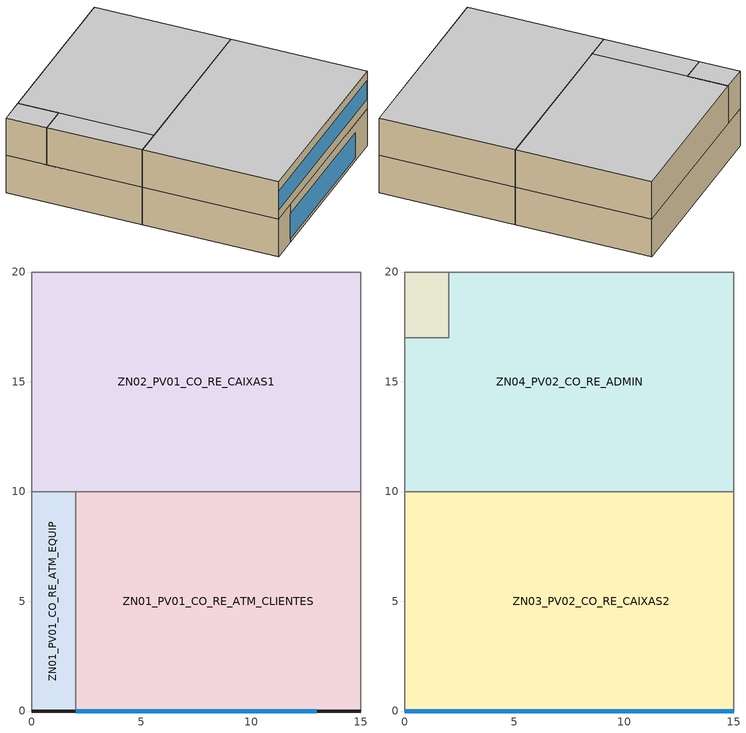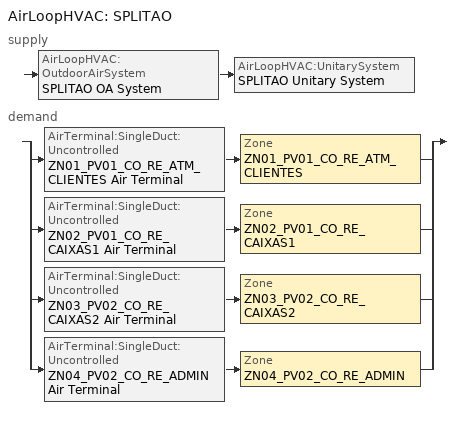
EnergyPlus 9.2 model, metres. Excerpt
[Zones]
ZN01_PV01_CO_RE_ATM_EQUIP
 floor othersideconditionsmodel (Exterior Floor): 2,10 2,0 0,0 0,10 z0
 wall outside (Exterior Wall): 0,0 2,0 z0:3
 wall to ZN01_PV01_CO_RE_ATM_CLIENTES (Interior Wall): 2,0 2,10 z0:3
 wall to ZN02_PV01_CO_RE_CAIXAS1 (Interior Wall): 2,10 0,10 z0:3
 wall adiabatic (Exterior Wall): 0,10 0,0 z0:3
ZN01_PV01_CO_RE_ATM_CLIENTES
 floor othersideconditionsmodel (Exterior Floor): 15,10 15,0 2,0 2,10 z0
 wall outside (Exterior Wall): 2,0 15,0 z0:3
 wall adiabatic (Exterior Wall): 15,0 15,10 z0:3
 wall to ZN02_PV01_CO_RE_CAIXAS1 (Interior Wall): 15,10 2,10 z0:3
 window (Exterior Window): 2.01,0 12.99,0 z0.25:2.25
ZN02_PV01_CO_RE_CAIXAS1
 floor othersideconditionsmodel (Exterior Floor): 15,20 15,10 0,10 0,20 z0
 wall adiabatic (Exterior Wall): 15,10 15,20 0,20 0,10 z0:3
ZN03_PV02_CO_RE_CAIXAS2
 floor to ZN01_PV01_CO_RE_ATM_CLIENTES (Interior Floor): 15,10 15,0 2,0 2,10 z3
 floor to ZN01_PV01_CO_RE_ATM_EQUIP (Interior Floor): 0,10 2,10 2,0 0,0 z3
 wall outside (Exterior Wall): 0,0 15,0 z3:6
 wall adiabatic (Exterior Wall): 15,0 15,10 / 0,10 0,0 z3:6
 wall to ZN04_PV02_CO_RE_ADMIN (Interior Wall): 15,10 0,10 z3:6
 window (Exterior Window): 0.01,0 14.99,0 z3.75:5.25
 ceiling adiabatic (Exterior Roof): 15,0 15,10 0,10 0,0 z6
ZN04_PV02_CO_RE_ADMIN
 floor to ZN02_PV01_CO_RE_CAIXAS1 (Interior Floor): 15,20 15,10 0,10 0,17 2,17 2,20 z3
 wall adiabatic (Exterior Wall): 0,17 0,10 / 15,10 15,20 2,20 z3:6
 wall to ZN05_PV02_CO_NO_SERVIDOR (Interior Wall): 2,20 2,17 0,17 z3:6
 ceiling adiabatic (Exterior Roof): 15,10 15,20 2,20 2,10 z6; 0,10 2,10 2,17 0,17 z6
ZN05_PV02_CO_NO_SERVIDOR
 floor to ZN02_PV01_CO_RE_CAIXAS1 (Interior Floor): 2,20 2,17 0,17 0,20 z3
 wall adiabatic (Exterior Wall): 2,20 0,20 0,17 z3:6
 ceiling adiabatic (Exterior Roof): 2,17 2,20 0,20 0,17 z6
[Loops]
AirLoopHVAC 'SPLITAO'
 supply: AirLoopHVAC:OutdoorAirSystem 'SPLITAO OA System' > AirLoopHVAC:UnitarySystem 'SPLITAO Unitary System'
 demand: split
  | AirTerminal:SingleDuct:Uncontrolled 'ZN01_PV01_CO_RE_ATM_CLIENTES Air Terminal' > Zone 'ZN01_PV01_CO_RE_ATM_CLIENTES'
  | AirTerminal:SingleDuct:Uncontrolled 'ZN02_PV01_CO_RE_CAIXAS1 Air Terminal' > Zone 'ZN02_PV01_CO_RE_CAIXAS1'
  | AirTerminal:SingleDuct:Uncontrolled 'ZN03_PV02_CO_RE_CAIXAS2 Air Terminal' > Zone 'ZN03_PV02_CO_RE_CAIXAS2'
  | AirTerminal:SingleDuct:Uncontrolled 'ZN04_PV02_CO_RE_ADMIN Air Terminal' > Zone 'ZN04_PV02_CO_RE_ADMIN'
[Building]
AgenciaBancaria: Loads convergence tolerance value=0.04; Maximum number of warmup days=25; Minimum number of warmup days=6; Solar distribution=FullExterior; Temperature convergence tolerance value=0.4; Terrain=Suburbs; North axis=91.7578
[Site:GroundDomain:Slab]
Slab: 133, 0.4, 1.6, 10, No, Full, 6, 5, Hourly, groundcoulpeOSCM, OnGrade, 2800, 30, 50, 850, 1.5, finndifference, Site:GroundTemperature:Undisturbed:FiniteDifference, No
[Site:GroundTemperature:Undisturbed:FiniteDifference]
finndifference: 0.4, 2800, 30, 50, 850, 15
[SizingPeriod:DesignDay] Barometric pressure=92165; Day of month=21; Daylight saving time indicator=No; Dry bulb temperature range modifier type=DefaultMultipliers; Humidity condition type=WetBulb; Rain indicator=No; Snow indicator=No
Name | Ashrae clear sky optical depth for beam irradiance taub | Ashrae clear sky optical depth for diffuse irradiance taud | Daily dry bulb temperature range | Day type | Maximum dry bulb temperature | Month | Solar model indicator | Wetbulb or dewpoint at maximum dry bulb | Wind direction | Wind speed | Sky clearness
Sao Paulo Ann Clg .4% Condns DB=>MWB | 0.392 | 2.453 | 8.3 | SummerDesignDay | 32.2 | 2 | ASHRAETau | 20.2 | 330 | 3.7
Sao Paulo Ann Htg 99.6% Condns DB |  |  | 0 | WinterDesignDay | 9 | 7 | ASHRAEClearSky | 9 | 160 | 2.7 | 0
[Construction]
Exterior Floor: 200mm lightweight concrete
Exterior Roof: fibrocimento telha branca, Camara telhado, laje nervurada EPS, vazio, EPS laje nervurada
Exterior Wall: argamassa, tijolo ceramico, Camara parede, tijolo ceramico, gesso
Exterior Window: SHGC 01
Interior Floor: 100mm lightweight concrete, F04 Wall air space resistance, 1IN Stucco
Interior Wall: 19mm gypsum board
[Material]
Name | Conductivity | Density | Roughness | Solar absorptance | Specific heat | Thermal absorptance | Thickness | Visible absorptance
1IN Stucco | 0.6918 | 1858 | Smooth | 0.92 | 837 | 0.9 | 0.0253 | 0.92
19mm gypsum board | 0.16 | 800 | MediumSmooth | 0.4 | 1090 | 0.9 | 0.019 | 0.4
100mm lightweight concrete | 0.53 | 1280 | MediumRough | 0.5 | 840 | 0.9 | 0.1016 | 0.5
200mm lightweight concrete | 0.53 | 1280 | MediumRough | 0.5 | 840 | 0.9 | 0.15 | 0.5
EPS laje nervurada | 0.287 | 401 | Rough | 0.7 | 1000 | 0.9 | 0.15 | 0.7
argamassa | 1.15 | 2000 | Rough | 0.3 | 1000 | 0.3 | 0.025 | 0.3
fibrocimento telha branca | 0.95 | 1900 | Rough | 0.3 | 840 | 0.3 | 0.008 | 0.3
gesso | 0.35 | 900 | Rough | 0.7 | 870 | 0.9 | 0.01 | 0.7
laje nervurada EPS | 1.75 | 2200 | Rough | 0.7 | 1000 | 0.9 | 0.075 | 0.7
tijolo ceramico | 0.9 | 1600 | Rough | 0.7 | 920 | 0.9 | 0.0134 | 0.7
[Material:AirGap]
Name | Thermal resistance
Camara parede | 0.163
Camara telhado | 0.275
F04 Wall air space resistance | 0.15
vazio | 0.001
[WindowMaterial:SimpleGlazingSystem]
SHGC 01: U factor=5.6; Visible transmittance=0.4; Solar heat gain coefficient=0.4215
[AirLoopHVAC]
SPLITAO: Design supply air flow rate=Autosize
[AirLoopHVAC:UnitarySystem]
SPLITAO Unitary System: Control type=Load; Controlling zone or thermostat location=ZN01_PV01_CO_RE_ATM_CLIENTES; Cooling coil=SPLITAO Cooling Coil; Cooling supply air flow rate=3.23; Cooling supply air flow rate method=SupplyAirFlowRate; Dehumidification control type=None; Dx heating coil sizing ratio=1; Fan placement=BlowThrough; Heating coil=SPLITAO Heating Coil; Heating supply air flow rate=3.23; Heating supply air flow rate method=SupplyAirFlowRate; Maximum outdoor dry bulb temperature for supplemental heater operation=21; Maximum supply air temperature=Autosize; No load supply air flow rate=Autosize; No load supply air flow rate method=SupplyAirFlowRate; Supply air fan operating mode schedule=HVAC; Supply fan=SPLITAO Supply Fan
[AirTerminal:SingleDuct:Uncontrolled] Maximum air flow rate=Autosize
ZN01_PV01_CO_RE_ATM_CLIENTES Air Terminal; ZN02_PV01_CO_RE_CAIXAS1 Air Terminal; ZN03_PV02_CO_RE_CAIXAS2 Air Terminal; ZN04_PV02_CO_RE_ADMIN Air Terminal
[AvailabilityManager:Scheduled]
SPLITAO Availability: Schedule=HVAC
[Coil:Cooling:DX:SingleSpeed] Condenser type=AirCooled; Crankcase heater capacity=0; Evaporative condenser effectiveness=0; Evaporative condenser pump rated power consumption=0; Gross rated sensible heat ratio=Autosize; Latent capacity time constant=0; Maximum cycling rate=0; Maximum outdoor dry bulb temperature for crankcase heater operation=10; Nominal time for condensate removal to begin=0; Rated air flow rate=Autosize; Ratio of initial moisture evaporation rate and steady state latent capacity=0
Name | Energy input ratio function of flow fraction curve | Energy input ratio function of temperature curve | Gross rated cooling cop | Gross rated total cooling capacity | Part load fraction correlation curve | Total cooling capacity function of flow fraction curve | Total cooling capacity function of temperature curve
SPLITAO Cooling Coil | SPLITAO Cool Coil EIR-FF | SPLITAO Cool Coil EIR-FT | 3.16 | 70337 | SPLITAO Cool Coil PLF | SPLITAO Cool Coil Cap-FF | SPLITAO Cool Coil Cap-FT
ZN01_PV01_CO_RE_ATM_EQUIP PTHP Cooling Coil | ZN01_PV01_CO_RE_ATM_EQUIP PTHP Cooling Coil EIR-FF | ZN01_PV01_CO_RE_ATM_EQUIP PTHP Cooling Coil EIR-FT | 3.3958 | 3518 | ZN01_PV01_CO_RE_ATM_EQUIP PTHP Cooling Coil Coil PLF | ZN01_PV01_CO_RE_ATM_EQUIP PTHP Cooling Coil Cap-FF | ZN01_PV01_CO_RE_ATM_EQUIP PTHP Cooling Coil Cap-FT
ZN05_PV02_CO_NO_SERVIDOR PTHP Cooling Coil | ZN05_PV02_CO_NO_SERVIDOR PTHP Cooling Coil EIR-FF | ZN05_PV02_CO_NO_SERVIDOR PTHP Cooling Coil EIR-FT | 3.24 | 8790 | ZN05_PV02_CO_NO_SERVIDOR PTHP Cooling Coil Coil PLF | ZN05_PV02_CO_NO_SERVIDOR PTHP Cooling Coil Cap-FF | ZN05_PV02_CO_NO_SERVIDOR PTHP Cooling Coil Cap-FT
[Coil:Heating:DX:SingleSpeed] Availability schedule=Always Off; Crankcase heater capacity=0; Defrost control=Timed; Defrost time period fraction=0.0583; Maximum outdoor dry bulb temperature for crankcase heater operation=0; Maximum outdoor dry bulb temperature for defrost operation=5; Minimum outdoor dry bulb temperature for compressor operation=-8; Rated air flow rate=Autosize; Resistive defrost heater capacity=Autosize
Name | Defrost energy input ratio function of temperature curve | Defrost strategy | Energy input ratio function of flow fraction curve | Energy input ratio function of temperature curve | Gross rated heating capacity | Gross rated heating cop | Heating capacity function of flow fraction curve | Heating capacity function of temperature curve | Part load fraction correlation curve
ZN01_PV01_CO_RE_ATM_EQUIP PTHP Heating Coil | ZN01_PV01_CO_RE_ATM_EQUIP PTHP Heating Coil DefrEIR-FT | Resistive | ZN01_PV01_CO_RE_ATM_EQUIP PTHP Heating Coil EIR-FF | ZN01_PV01_CO_RE_ATM_EQUIP PTHP Heating Coil EIR-FT | 3518 | 3.3958 | ZN01_PV01_CO_RE_ATM_EQUIP PTHP Heating Coil Cap-FF | ZN01_PV01_CO_RE_ATM_EQUIP PTHP Heating Coil Cap-FT | ZN01_PV01_CO_RE_ATM_EQUIP PTHP Heating Coil PLF
ZN05_PV02_CO_NO_SERVIDOR PTHP Heating Coil | ZN05_PV02_CO_NO_SERVIDOR PTHP Heating Coil DefrEIR-FT | ReverseCycle | ZN05_PV02_CO_NO_SERVIDOR PTHP Heating Coil EIR-FF | ZN05_PV02_CO_NO_SERVIDOR PTHP Heating Coil EIR-FT | 8790 | 3.24 | ZN05_PV02_CO_NO_SERVIDOR PTHP Heating Coil Cap-FF | ZN05_PV02_CO_NO_SERVIDOR PTHP Heating Coil Cap-FT | ZN05_PV02_CO_NO_SERVIDOR PTHP Heating Coil PLF
[Coil:Heating:Electric] Efficiency=1
Name | Nominal capacity | Availability schedule
SPLITAO Heating Coil | 70337
ZN01_PV01_CO_RE_ATM_EQUIP PTHP Supp Heating Coil; ZN05_PV02_CO_NO_SERVIDOR PTHP Supp Heating Coil | Autosize | Always Off
[Controller:OutdoorAir]
SPLITAO OA Controller: Economizer control action type=ModulateFlow; Economizer control type=NoEconomizer; Lockout type=NoLockout; Maximum outdoor air flow rate=Autosize; Minimum limit type=FixedMinimum; Minimum outdoor air flow rate=Autosize
[DesignSpecification:OutdoorAir] Outdoor air flow per zone=0; Outdoor air flow per zone floor area=0; Outdoor air method=Flow/Person
Name | Outdoor air flow per person
SZ DSOA ZN01_PV01_CO_RE_ATM_CLIENTES; SZ DSOA ZN02_PV01_CO_RE_CAIXAS1; SZ DSOA ZN03_PV02_CO_RE_CAIXAS2; SZ DSOA ZN04_PV02_CO_RE_ADMIN | 0.0075
SZ DSOA ZN01_PV01_CO_RE_ATM_EQUIP; SZ DSOA ZN05_PV02_CO_NO_SERVIDOR | 0
[DesignSpecification:ZoneAirDistribution] Zone air distribution effectiveness in cooling mode=1; Zone air distribution effectiveness in heating mode=1
SZ DSZAD ZN01_PV01_CO_RE_ATM_CLIENTES; SZ DSZAD ZN01_PV01_CO_RE_ATM_EQUIP; SZ DSZAD ZN02_PV01_CO_RE_CAIXAS1; SZ DSZAD ZN03_PV02_CO_RE_CAIXAS2; SZ DSZAD ZN04_PV02_CO_RE_ADMIN; SZ DSZAD ZN05_PV02_CO_NO_SERVIDOR
[ElectricEquipment] End use subcategory=General; Fraction radiant=0.2
Name | Zone or zonelist | Design level | Design level calculation method | Schedule | Watts per zone floor area
EQUIP_CO_RE_ATM_CLIENTES | ZN01_PV01_CO_RE_ATM_CLIENTES | 300 | EquipmentLevel | EQUIP - ATM_CLIENTES
EQUIP_CO_RE_ATM_EQUIP | ZN01_PV01_CO_RE_ATM_EQUIP | 994 | EquipmentLevel | ATM_EQ
EQUIP_ZN02_PV01_CO_RE_CAIXAS1 | ZN02_PV01_CO_RE_CAIXAS1 | 618 | EquipmentLevel | EQ-Caixas e ADM
EQUIP_ZN03_PV02_CO_RE_CAIXAS2 | ZN03_PV02_CO_RE_CAIXAS2 | 618 | EquipmentLevel | EQ-Caixas e ADM
EQUIP_ZN04_PV02_CO_RE_ADMIN | ZN04_PV02_CO_RE_ADMIN | 618 | EquipmentLevel | EQ-Caixas e ADM
EQUIP_ZN05_PV02_CO_NO_SERVIDOR | ZN05_PV02_CO_NO_SERVIDOR |  | Watts/Area | EQ - Servidor | 756
[Exterior:Lights]
Exterior Lights: Control option=AstronomicalClock; Design level=1200; End use subcategory=Ilu Externa; Schedule=Always On
[Fan:OnOff] Maximum flow rate=Autosize; Motor efficiency=0.9; Motor in airstream fraction=1
Name | Availability schedule | Fan total efficiency | Pressure rise
SPLITAO Supply Fan | HVAC | 0.24 | 260
ZN01_PV01_CO_RE_ATM_EQUIP PTHP Supply Fan | HVAC | 0.1616 | 50
ZN05_PV02_CO_NO_SERVIDOR PTHP Supply Fan | Always On | 0.1615 | 75
[Lights] Design level calculation method=Watts/Area; End use subcategory=General; Fraction radiant=0.42; Fraction replaceable=1; Fraction visible=0.18; Return air fraction=0; Return air fraction calculated from plenum temperature=No; Return air fraction function of plenum temperature coefficient 1=0; Return air fraction function of plenum temperature coefficient 2=0
Name | Zone or zonelist | Schedule | Watts per zone floor area
Light 01 | ZN01_PV01_CO_RE_ATM_CLIENTES | ILU - ATM_CLIENTES | 13.3223
Light 02 | ZN01_PV01_CO_RE_ATM_EQUIP | ILU - Caixas e ADM | 13.3223
Light 03 | ZN02_PV01_CO_RE_CAIXAS1 | ILU - Caixas e ADM | 13.3223
Light 04 | ZN03_PV02_CO_RE_CAIXAS2 | ILU - Caixas e ADM | 13.3223
Light 05 | ZN04_PV02_CO_RE_ADMIN | ILU - Caixas e ADM | 13.3223
Light 06 | ZN05_PV02_CO_NO_SERVIDOR | ILU - Caixas e ADM | 0
[People] Activity level schedule=Activity Schedule; Carbon dioxide generation rate=3.82e-08; Clothing insulation calculation method=ClothingInsulationSchedule; Enable ashrae 55 comfort warnings=No; Fraction radiant=0.3; Mean radiant temperature calculation type=ZoneAveraged; Number of people calculation method=People; Sensible heat fraction=Autocalculate
Name | Zone or zonelist | Number of people | Number of people schedule
PEOP_CO_RE_ADMIN | ZN04_PV02_CO_RE_ADMIN | 6 | OCU - ADM
PEOP_CO_RE_ATM_CLIENTES | ZN01_PV01_CO_RE_ATM_CLIENTES | 30 | OCU - ATM
PEOP_CO_RE_CAIXAS1 | ZN02_PV01_CO_RE_CAIXAS1 | 18 | OCU - Caixas
PEOP_CO_RE_CAIXAS2 | ZN03_PV02_CO_RE_CAIXAS2 | 18 | OCU - Caixas
[SetpointManager:MixedAir]
SPLITAO Cooling Coil Air Temp Manager: Control variable=Temperature; Setpoint node or nodelist=SPLITAO Mixed Air Outlet
[SetpointManager:SingleZone:Cooling]
SPLITAO Economizer Supply Air Temp Manager: Control variable=Temperature; Control zone=ZN01_PV01_CO_RE_ATM_CLIENTES; Maximum supply air temperature=45; Minimum supply air temperature=13; Setpoint node or nodelist=SPLITAO Heating Coil Outlet
[Sizing:System]
SPLITAO: 100 outdoor air in cooling=No; 100 outdoor air in heating=No; Central cooling capacity control method=OnOff; Central cooling design supply air humidity ratio=0.008; Central cooling design supply air temperature=12.8; Central heating design supply air humidity ratio=0.008; Central heating design supply air temperature=50; Central heating maximum system air flow ratio=1; Cooling design capacity=Autosize; Cooling design capacity method=CoolingDesignCapacity; Cooling supply air flow rate=3.23; Cooling supply air flow rate method=Flow/System; Design outdoor air flow rate=Autosize; Heating design capacity=Autosize; Heating design capacity method=HeatingDesignCapacity; Heating supply air flow rate=3.23; Heating supply air flow rate method=Flow/System; Precool design humidity ratio=0.008; Precool design temperature=11; Preheat design humidity ratio=0.008; Preheat design temperature=7; System outdoor air method=ZoneSum; Type of load to size on=Sensible; Type of zone sum to use=NonCoincident; Zone maximum outdoor air fraction=1
[Sizing:Zone] Cooling minimum air flow fraction=0; Heating maximum air flow fraction=0; Zone cooling design supply air humidity ratio=0.008; Zone cooling design supply air temperature difference=11.11; Zone heating design supply air humidity ratio=0.008
Name | Cooling design air flow method | Cooling design air flow rate | Design specification outdoor air object | Design specification zone air distribution object | Heating design air flow method | Heating design air flow rate | Zone cooling design supply air temperature | Zone cooling design supply air temperature input method | Zone heating design supply air temperature | Zone heating design supply air temperature difference | Zone heating design supply air temperature input method
ZN01_PV01_CO_RE_ATM_CLIENTES | DesignDay | 0 | SZ DSOA ZN01_PV01_CO_RE_ATM_CLIENTES | SZ DSZAD ZN01_PV01_CO_RE_ATM_CLIENTES | DesignDay | 0 | 12.8 | SupplyAirTemperature | 50 | 30 | SupplyAirTemperature
ZN02_PV01_CO_RE_CAIXAS1 | DesignDay | 0 | SZ DSOA ZN02_PV01_CO_RE_CAIXAS1 | SZ DSZAD ZN02_PV01_CO_RE_CAIXAS1 | DesignDay | 0 | 12.8 | SupplyAirTemperature | 50 | 30 | SupplyAirTemperature
ZN03_PV02_CO_RE_CAIXAS2 | DesignDay | 0 | SZ DSOA ZN03_PV02_CO_RE_CAIXAS2 | SZ DSZAD ZN03_PV02_CO_RE_CAIXAS2 | DesignDay | 0 | 12.8 | SupplyAirTemperature | 50 | 30 | SupplyAirTemperature
ZN04_PV02_CO_RE_ADMIN | DesignDay | 0 | SZ DSOA ZN04_PV02_CO_RE_ADMIN | SZ DSZAD ZN04_PV02_CO_RE_ADMIN | DesignDay | 0 | 12.8 | SupplyAirTemperature | 50 | 30 | SupplyAirTemperature
ZN05_PV02_CO_NO_SERVIDOR | Flow/Zone | 0.29 | SZ DSOA ZN05_PV02_CO_NO_SERVIDOR | SZ DSZAD ZN05_PV02_CO_NO_SERVIDOR | Flow/Zone | 0.29 | 14 | SupplyAirTemperature | 50 | 30 | SupplyAirTemperature
ZN01_PV01_CO_RE_ATM_EQUIP | Flow/Zone | 0.1583 | SZ DSOA ZN01_PV01_CO_RE_ATM_EQUIP | SZ DSZAD ZN01_PV01_CO_RE_ATM_EQUIP | Flow/Zone | 0.1583 | 14 | TemperatureDifference | 32 | 11 | TemperatureDifference
[SurfaceProperty:OtherSideConditionsModel]
groundcoulpeOSCM: Type of modeling=GroundCoupledSurface
[ThermostatSetpoint:DualSetpoint]
termostato Dual SP Control: Cooling setpoint temperature schedule=HVACTemplate-Always 24; Heating setpoint temperature schedule=HVACTemplate-Always 21
[Zone]
Name | Multiplier
ZN01_PV01_CO_RE_ATM_CLIENTES; ZN03_PV02_CO_RE_CAIXAS2; ZN04_PV02_CO_RE_ADMIN; ZN05_PV02_CO_NO_SERVIDOR | 1
ZN01_PV01_CO_RE_ATM_EQUIP; ZN02_PV01_CO_RE_CAIXAS1
[ZoneControl:Thermostat] Control 1=termostato Dual SP Control; Control type schedule=HVACTemplate-Always 4
Name | Zone or zonelist
ZN01_PV01_CO_RE_ATM_CLIENTES Thermostat | ZN01_PV01_CO_RE_ATM_CLIENTES
ZN01_PV01_CO_RE_ATM_EQUIP Thermostat | ZN01_PV01_CO_RE_ATM_EQUIP
ZN02_PV01_CO_RE_CAIXAS1 Thermostat | ZN02_PV01_CO_RE_CAIXAS1
ZN03_PV02_CO_RE_CAIXAS2 Thermostat | ZN03_PV02_CO_RE_CAIXAS2
ZN04_PV02_CO_RE_ADMIN Thermostat | ZN04_PV02_CO_RE_ADMIN
ZN05_PV02_CO_NO_SERVIDOR Thermostat | ZN05_PV02_CO_NO_SERVIDOR
[Zone equipment]
ZN01_PV01_CO_RE_ATM_CLIENTES: ZN01_PV01_CO_RE_ATM_CLIENTES Air Terminal
ZN01_PV01_CO_RE_ATM_EQUIP: ZN01_PV01_CO_RE_ATM_EQUIP PTHP
ZN02_PV01_CO_RE_CAIXAS1: ZN02_PV01_CO_RE_CAIXAS1 Air Terminal
ZN03_PV02_CO_RE_CAIXAS2: ZN03_PV02_CO_RE_CAIXAS2 Air Terminal
ZN04_PV02_CO_RE_ADMIN: ZN04_PV02_CO_RE_ADMIN Air Terminal
ZN05_PV02_CO_NO_SERVIDOR: ZN05_PV02_CO_NO_SERVIDOR PTHP
[ZoneHVAC:PackagedTerminalHeatPump] Cooling convergence tolerance=0.001; Cooling outdoor air flow rate=Autosize; Cooling supply air flow rate=Autosize; Fan placement=DrawThrough; Heating convergence tolerance=0.001; Heating outdoor air flow rate=Autosize; Heating supply air flow rate=Autosize; Maximum outdoor dry bulb temperature for supplemental heater operation=21; Maximum supply air temperature from supplemental heater=Autosize; No load outdoor air flow rate=Autosize; No load supply air flow rate=Autosize
Name | Availability schedule | Cooling coil | Heating coil | Supplemental heating coil | Supply air fan | Supply air fan operating mode schedule
ZN01_PV01_CO_RE_ATM_EQUIP PTHP | HVAC | ZN01_PV01_CO_RE_ATM_EQUIP PTHP Cooling Coil | ZN01_PV01_CO_RE_ATM_EQUIP PTHP Heating Coil | ZN01_PV01_CO_RE_ATM_EQUIP PTHP Supp Heating Coil | ZN01_PV01_CO_RE_ATM_EQUIP PTHP Supply Fan | HVAC
ZN05_PV02_CO_NO_SERVIDOR PTHP | Always On | ZN05_PV02_CO_NO_SERVIDOR PTHP Cooling Coil | ZN05_PV02_CO_NO_SERVIDOR PTHP Heating Coil | ZN05_PV02_CO_NO_SERVIDOR PTHP Supp Heating Coil | ZN05_PV02_CO_NO_SERVIDOR PTHP Supply Fan | Always On
[ZoneVentilation:DesignFlowRate] Constant term coefficient=1; Delta temperature=-100; Design flow rate calculation method=Flow/Person; Fan pressure rise=100; Fan total efficiency=0.9; Maximum indoor temperature=100; Maximum outdoor temperature=100; Maximum wind speed=40; Minimum indoor temperature=-100; Minimum outdoor temperature=-100; Temperature term coefficient=0; Velocity squared term coefficient=0; Velocity term coefficient=0; Ventilation type=Intake; Schedule=Always Off; Flow rate per person=0
Name | Zone or zonelist
ADMIN | ZN04_PV02_CO_RE_ADMIN
ATM_CLIE | ZN01_PV01_CO_RE_ATM_CLIENTES
ATM_EQUIP | ZN01_PV01_CO_RE_ATM_EQUIP
CAIXAS1 | ZN02_PV01_CO_RE_CAIXAS1
CAIXAS2 | ZN03_PV02_CO_RE_CAIXAS2
SERVIDOR | ZN05_PV02_CO_NO_SERVIDOR
[Curve:Biquadratic]
Name | Maximum value of x | Maximum value of y | Minimum value of x | Minimum value of y | Coefficient1 constant | Coefficient2 x | Coefficient3 x 2 | Coefficient4 y | Coefficient5 y 2 | Coefficient6 x y
SPLITAO Cool Coil Cap-FT; ZN01_PV01_CO_RE_ATM_EQUIP PTHP Cooling Coil Cap-FT; ZN05_PV02_CO_NO_SERVIDOR PTHP Cooling Coil Cap-FT | 23.8889 | 46.1111 | 12.7778 | 18 | 0.9426 | 0.0095 | 0.0007 | -0.011 | 5.249e-06 | -9.72e-06
SPLITAO Cool Coil EIR-FT; ZN01_PV01_CO_RE_ATM_EQUIP PTHP Cooling Coil EIR-FT; ZN05_PV02_CO_NO_SERVIDOR PTHP Cooling Coil EIR-FT | 23.8889 | 46.1111 | 12.7778 | 18 | 0.3424 | 0.0349 | -0.0006 | 0.005 | 0.0004 | -0.0007
ZN01_PV01_CO_RE_ATM_EQUIP PTHP Heating Coil DefrEIR-FT; ZN05_PV02_CO_NO_SERVIDOR PTHP Heating Coil DefrEIR-FT | 50 | 50 | 0 | 0 | 1 | 0 | 0 | 0 | 0 | 0
[Curve:Cubic]
Name | Maximum value of x | Minimum value of x | Coefficient1 constant | Coefficient2 x | Coefficient3 x 2 | Coefficient4 x 3
ZN01_PV01_CO_RE_ATM_EQUIP PTHP Heating Coil Cap-FF; ZN05_PV02_CO_NO_SERVIDOR PTHP Heating Coil Cap-FF | 1.5 | 0.5 | 0.84 | 0.16 | 0 | 0
ZN01_PV01_CO_RE_ATM_EQUIP PTHP Heating Coil Cap-FT; ZN05_PV02_CO_NO_SERVIDOR PTHP Heating Coil Cap-FT | 20 | -20 | 0.7587 | 0.0276 | 0.0001 | 3.4992e-06
ZN01_PV01_CO_RE_ATM_EQUIP PTHP Heating Coil EIR-FT; ZN05_PV02_CO_NO_SERVIDOR PTHP Heating Coil EIR-FT | 20 | -20 | 1.1925 | -0.03 | 0.001 | 0
[Curve:Quadratic]
Name | Maximum value of x | Minimum value of x | Coefficient1 constant | Coefficient2 x | Coefficient3 x 2
SPLITAO Cool Coil Cap-FF; ZN01_PV01_CO_RE_ATM_EQUIP PTHP Cooling Coil Cap-FF; ZN05_PV02_CO_NO_SERVIDOR PTHP Cooling Coil Cap-FF | 1.5 | 0.5 | 0.8 | 0.2 | 0
SPLITAO Cool Coil EIR-FF; ZN01_PV01_CO_RE_ATM_EQUIP PTHP Cooling Coil EIR-FF; ZN05_PV02_CO_NO_SERVIDOR PTHP Cooling Coil EIR-FF | 1.5 | 0.5 | 1.1552 | -0.1808 | 0.0256
SPLITAO Cool Coil PLF; ZN01_PV01_CO_RE_ATM_EQUIP PTHP Cooling Coil Coil PLF; ZN05_PV02_CO_NO_SERVIDOR PTHP Cooling Coil Coil PLF | 1 | 0 | 0.85 | 0.15 | 0
ZN01_PV01_CO_RE_ATM_EQUIP PTHP Heating Coil EIR-FF; ZN05_PV02_CO_NO_SERVIDOR PTHP Heating Coil EIR-FF | 1 | 0 | 1.3824 | -0.4336 | 0.0512
ZN01_PV01_CO_RE_ATM_EQUIP PTHP Heating Coil PLF; ZN05_PV02_CO_NO_SERVIDOR PTHP Heating Coil PLF | 1 | 0 | 0.75 | 0.25 | 0
[Schedule:Compact]
ATM_EQ: Through: 12/31, For: Weekdays, Until: 09:00, 0.15, Until: 10:00, 0.5, Until: 11:00, 0.8, Until: 12:00, 1, Until: 14:00, 1, Until: 15:00, 1, Until: 18:00, 0.6, Until: 22:00, 0.15, Until: 24:00, 0.15, For: SummerDesignDay, Until: 06:00, 0, Until: 22:00, 1, Until: 24:00, 0, For: Saturday, Until: 06:00, 0.15, Until: 08:00, 0.2, Until: 12:00, 0.2, Until: 17:00, 0.2, Until: 19:00, 0.2, Until: 24:00, 0.15, For: WinterDesignDay, Until: 24:00, 0, For: Sunday Holidays AllOtherDays, Until: 10:00, 0.15, Until: 22:00, 0.2, Until: 24:00, 0.15
Activity Schedule: Through: 12/31, For: AllDays, Until: 24:00, 120
Always Off: Through: 12/31, For: AllDays, Until: 24:00, 0
Always On: Through: 12/31, For: AllDays, Until: 24:00, 1
EQ - Servidor: Through: 12/31, For: Weekdays SummerDesignDay, Until: 08:00, 0.5, Until: 18:00, 1, Until: 24:00, 0.5, For: Saturday Sunday, Until: 08:00, 0.5, Until: 22:00, 0.5, Until: 24:00, 0.5, For: WinterDesignDay Holidays AllOtherDays, Until: 24:00, 0.5
EQ-Caixas e ADM: Through: 31 Dec, For: Weekdays SummerDesignDay, Until: 08:30, 0.05, Until: 18:30, 1, Until: 24:00, 0.05, For: Weekends, Until: 24:00, 0.05, For: Holidays, Until: 24:00, 0.05, For: WinterDesignDay AllOtherDays, Until: 24:00, 0
EQUIP - ATM_CLIENTES: Through: 31 Dec, For: Weekdays SummerDesignDay, Until: 09:00, 0, Until: 16:00, 1, Until: 24:00, 0, For: Weekends, Until: 24:00, 0, For: Holidays, Until: 24:00, 0, For: WinterDesignDay AllOtherDays, Until: 24:00, 0
HVAC: Through: 12/31, For: Weekdays SummerDesignDay WinterDesignDay Holidays, Until: 08:00, 0, Until: 19:00, 1, Until: 24:00, 0, For: AllOtherDays, Until: 24:00, 0
HVACTemplate-Always 4: Through: 12/31, For: AllDays, Until: 24:00, 4
HVACTemplate-Always 21: Through: 12/31, For: AllDays, Until: 24:00, 21
HVACTemplate-Always 24: Through: 12/31, For: AllDays, Until: 24:00, 24
ILU - ATM_CLIENTES: Through: 31 Dec, For: AllDays, Until: 06:00, 0, Until: 15:30, 0.5, Until: 22:00, 1, Until: 24:00, 0
ILU - Caixas e ADM: Through: 31 Dec, For: Weekdays SummerDesignDay, Until: 08:30, 0.05, Until: 18:30, 1, Until: 24:00, 0.05, For: Weekends, Until: 24:00, 0.05, For: Holidays, Until: 24:00, 0, For: WinterDesignDay AllOtherDays, Until: 24:00, 0
OCU - ADM: Through: 31 Dec, For: Weekdays SummerDesignDay, Until: 08:30, 0, Until: 09:00, 1, Until: 10:00, 1, Until: 12:00, 1, Until: 13:00, 0.5, Until: 17:00, 1, Until: 18:30, 1, Until: 19:00, 0.2, Until: 24:00, 0, For: Weekends, Until: 24:00, 0, For: Holidays, Until: 24:00, 0, For: WinterDesignDay AllOtherDays, Until: 24:00, 0
OCU - ATM: Through: 12/31, For: Weekdays, Until: 06:00, 0, Until: 10:00, 0.2, Until: 11:00, 0.5, Until: 12:00, 1, Until: 14:00, 1, Until: 15:00, 0.85, Until: 18:00, 0.4, Until: 20:00, 0.2, Until: 24:00, 0, For: SummerDesignDay, Until: 06:00, 0, Until: 22:00, 1, Until: 24:00, 0, For: Saturday, Until: 06:00, 0, Until: 08:00, 0, Until: 12:00, 0.05, Until: 17:00, 0.1, Until: 19:00, 0, Until: 24:00, 0, For: WinterDesignDay, Until: 24:00, 0, For: Sunday Holidays AllOtherDays, Until: 06:00, 0, Until: 18:00, 0, Until: 24:00, 0
OCU - Caixas: Through: 31 Dec, For: Weekdays SummerDesignDay, Until: 08:00, 0, Until: 09:00, 0.1, Until: 10:00, 0.3, Until: 12:00, 0.9, Until: 14:00, 1, Until: 16:00, 0.8, Until: 18:30, 0.2, Until: 19:00, 0.1, Until: 24:00, 0, For: Weekends, Until: 24:00, 0, For: Holidays, Until: 24:00, 0, For: WinterDesignDay AllOtherDays, Until: 24:00, 0
